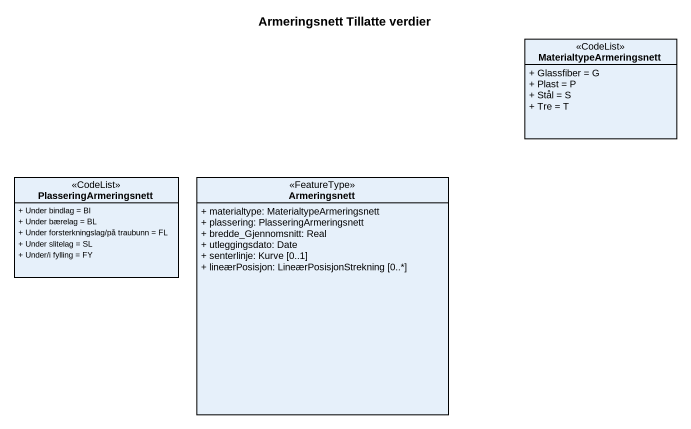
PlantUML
@startuml
title Armeringsnett Tillatte verdier
hide circle
hide empty members
skinparam classAttributeIconSize 0
class MaterialtypeArmeringsnett <<CodeList>> {
  + Glassfiber = G
  + Plast = P
  + Stål = S
  + Tre = T
}
class PlasseringArmeringsnett <<CodeList>> {
  + Under bindlag = BI
  + Under bærelag = BL
  + Under forsterkningslag/på traubunn = FL
  + Under slitelag = SL
  + Under/i fylling = FY
}
class Armeringsnett <<FeatureType>> {
  + materialtype: MaterialtypeArmeringsnett
  + plassering: PlasseringArmeringsnett
  + bredde_Gjennomsnitt: Real
  + utleggingsdato: Date
  + senterlinje: Kurve [0..1]
  + lineærPosisjon: LineærPosisjonStrekning [0..*]
}
@enduml
